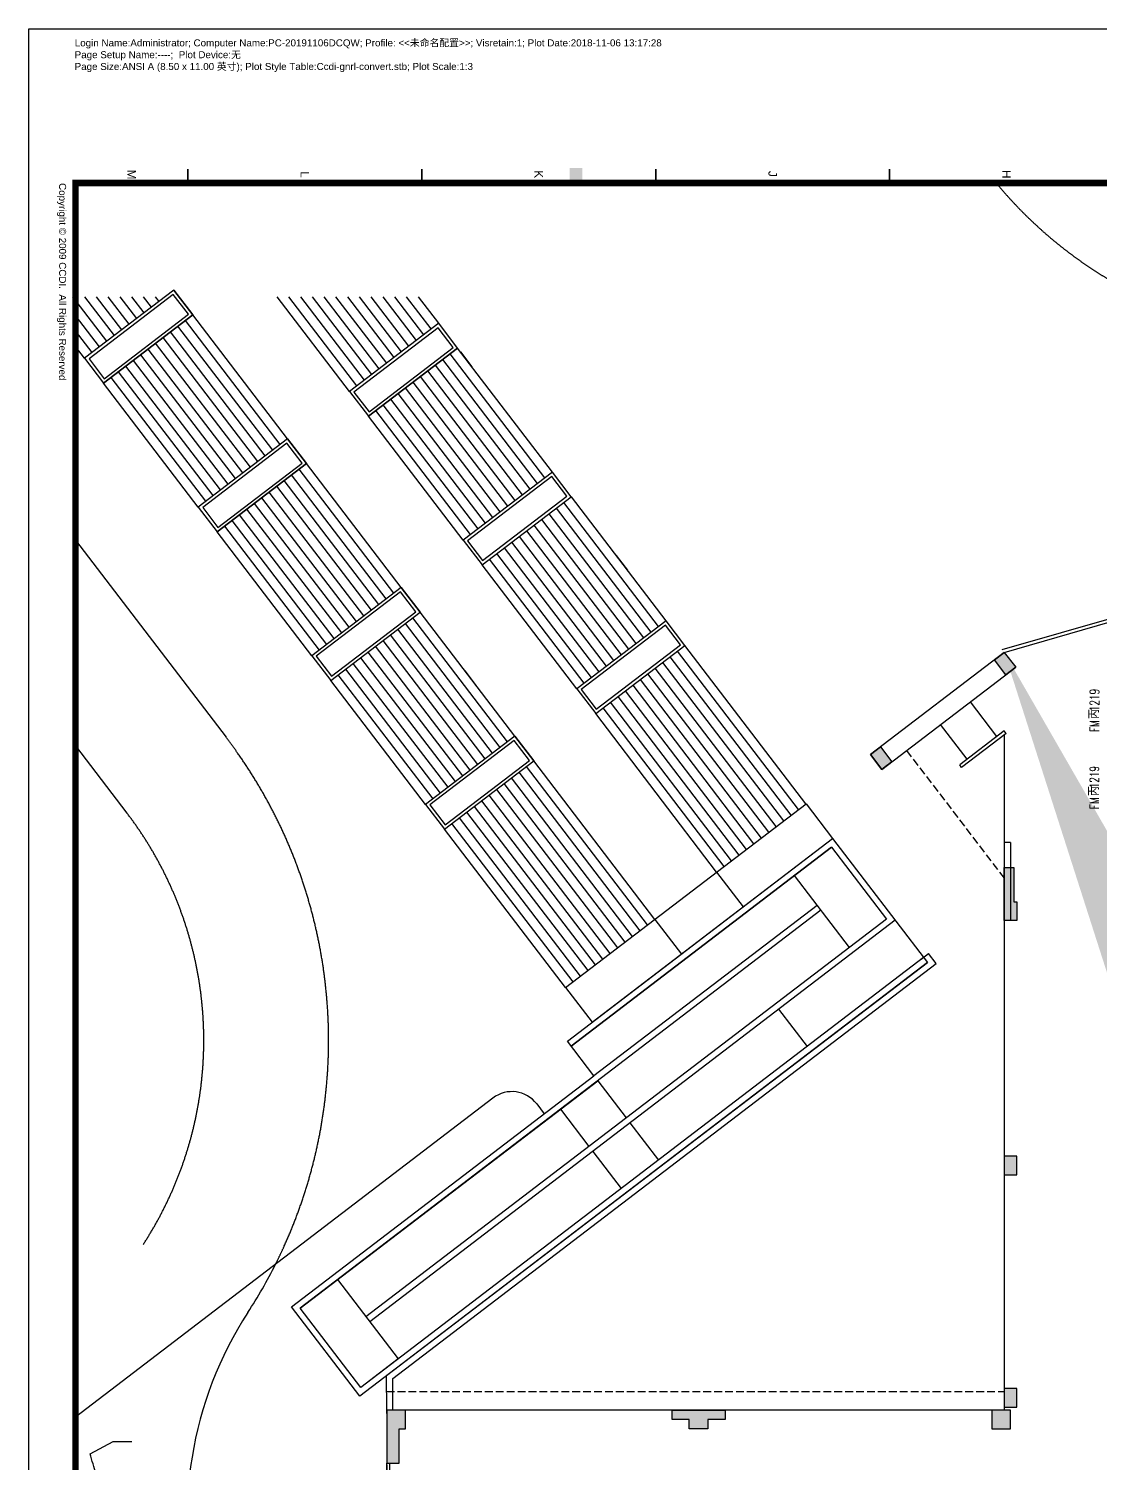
# Model space of a CAD drawing. Extents: x 129492 to 2683129, y 513162 to 1188265.
# Drawn here: x 143209 to 177562, y 593555 to 639551 of the extents above; entities that cross this region are included whole.
import ezdxf
from ezdxf.enums import TextEntityAlignment as Align

# ---------------------------------------------------------------- set-up
doc = ezdxf.new("R2010")
doc.units = 0
doc.header["$LTSCALE"] = 1000
doc.header["$MEASUREMENT"] = 0
doc.linetypes.add('ACAD_ISO04W100', pattern=[30.5, 24, -3, 0.5, -3])
doc.linetypes.add('DASH', pattern=[0.35, 0.25, -0.1])
for name, color, linetype in [('3#楼1F柱网$0$COLS', 6, 'Continuous'), ('3#楼1F柱网$0$COLS-HATH', 8, 'Continuous'), ('A-HRAL', 104, 'Continuous'), ('A-OVER', 23, 'Continuous'), ('A-STRS', 2, 'Continuous'), ('A-WALL', 4, 'Continuous'), ('DOOR_FIRE_TEXT', 7, 'Continuous'), ('G-0-XREF', 2, 'Continuous'), ('ROAD', 60, 'Continuous'), ('ROAD-CENT', 60, 'ACAD_ISO04W100'), ('园林', 11, 'Continuous'), ('图框CCDI_B0GA1+0.00$0$G-ANNO-TEXT', 33, 'Continuous'), ('图框CCDI_B0GA1+0.00$0$G-BORD', 3, 'Continuous')]:
    doc.layers.add(name, color=color, linetype=linetype)
doc.styles.add('_TCH_WINDOW', font='SIMPLEX', dxfattribs={"height": 3.5, "bigfont": 'GBCBIG'})
doc.styles.add('图框CCDI_B0GA1+0.00$0$CCDI_T_G01', font='arial.ttf')

# ---------------------------------------------------------------- blocks, each defined once
blk = doc.blocks.new('图框CCDI_B0GA1+0.00')
at = {"layer": 'Defpoints'}
blk.add_point((0, 0), dxfattribs=at)
at = {"layer": '图框CCDI_B0GA1+0.00$0$G-BORD'}
blk.add_lwpolyline([(0, 59400), (84100, 59400), (84100, 0), (0, 0)], close=True, dxfattribs=at)
at = {"layer": '图框CCDI_B0GA1+0.00$0$G-BORD', "const_width": 140}
blk.add_lwpolyline([(3300, 58400), (83100, 58400), (83100, 1000), (3300, 1000)], close=True, dxfattribs=at)
at = {"layer": '图框CCDI_B0GA1+0.00$0$G-BORD', "const_width": 35}
for points in [[(3300, 18400), (3000, 18400)], [(3300, 13400), (3000, 13400)], [(3300, 8400), (3000, 8400)], [(3300, 3400), (3000, 3400)]]:
    blk.add_lwpolyline(points, dxfattribs=at)
at = {"layer": '图框CCDI_B0GA1+0.00$0$G-ANNO-TEXT', "style": '图框CCDI_B0GA1+0.00$0$CCDI_T_G01'}
for s, p in [('H', (3111, 20900)), ('J', (3103, 15900)), ('K', (3109, 10900)), ('L', (3118, 5900)), ('M', (3118, 2200))]:
    blk.add_text(s, height=180, dxfattribs=at).set_placement(p, align=Align.MIDDLE_CENTER)
for s, p in [('Login Name:Administrator; Computer Name:PC-20191106DCQW; Profile: <<未命名配置>>; Visretain:1; Plot Date:2018-11-06 13:17:28', (378, 985)), ('Page Size:ANSI A (8.50 x 11.00 英寸); Plot Style Table:Ccdi-gnrl-convert.stb; Plot Scale:1:3', (883, 982)), ('Page Setup Name:----;  Plot Device:无', (631, 983))]:
    blk.add_text(s, height=150, rotation=90, dxfattribs=at).set_placement(p)
at = {"layer": '图框CCDI_B0GA1+0.00$0$G-ANNO-TEXT', "insert": (3300, 800), "char_height": 150, "width": 6667.42, "attachment_point": 1, "style": '图框CCDI_B0GA1+0.00$0$CCDI_T_G01'}
blk.add_mtext('{\\fArial|b0|i0|c0|p32;Copyright © 2009 CCDI.  All Rights Reserved}', dxfattribs=at)
blk = doc.blocks.new('A$C5E5D5757')
at = {"color": 8}
for p, q in [((-32.164, 81.531), (-34.62, 78.899)), ((-40.713, 81.165), (-43.169, 78.533)), ((-31.433, 80.849), (-33.889, 78.217)), ((-39.981, 80.483), (-42.438, 77.851)), ((-27.778, 77.437), (-30.234, 74.805)), ((-36.326, 77.071), (-38.782, 74.439)), ((-35.595, 76.389), (-38.051, 73.757)), ((-29.503, 74.123), (-27.046, 76.755)), ((-23.391, 73.343), (-25.847, 70.712)), ((-31.939, 72.977), (-34.396, 70.346)), ((-33.665, 69.663), (-31.208, 72.295)), ((-25.116, 70.029), (-22.66, 72.661)), ((-27.553, 68.884), (-30.009, 66.252)), ((-29.278, 65.57), (-26.822, 68.202))]:
    blk.add_line(p, q, dxfattribs=at)
at = {"color": 8, "ltscale": 5}
for p, q in [((-20.45, 65.666), (-19.426, 64.711)), ((-22.149, 63.841), (-21.125, 62.885))]:
    blk.add_line(p, q, dxfattribs=at)
at = {"color": 8}
for points in [[(-31.433, 80.849), (-32.164, 81.531), (-34.62, 78.899), (-33.889, 78.217)], [(-39.981, 80.483), (-40.713, 81.165), (-43.169, 78.533), (-42.438, 77.851)], [(-40.123, 80.478), (-40.708, 81.024), (-43.027, 78.538), (-42.443, 77.992)], [(-31.574, 80.844), (-32.159, 81.389), (-34.479, 78.904), (-33.894, 78.358)], [(-27.046, 76.755), (-27.778, 77.437), (-30.234, 74.805), (-29.503, 74.123)], [(-27.188, 76.75), (-27.773, 77.296), (-30.092, 74.81), (-29.508, 74.264)], [(-35.595, 76.389), (-36.326, 77.071), (-38.782, 74.439), (-38.051, 73.757)], [(-35.736, 76.384), (-36.321, 76.93), (-38.641, 74.444), (-38.056, 73.898)], [(-22.66, 72.661), (-23.391, 73.343), (-25.847, 70.712), (-25.116, 70.029)], [(-22.801, 72.656), (-23.386, 73.202), (-25.706, 70.716), (-25.121, 70.171)], [(-31.208, 72.295), (-31.939, 72.977), (-34.396, 70.346), (-33.665, 69.663)], [(-31.35, 72.29), (-31.935, 72.836), (-34.254, 70.35), (-33.67, 69.805)], [(-26.822, 68.202), (-27.553, 68.884), (-30.009, 66.252), (-29.278, 65.57)], [(-26.963, 68.197), (-27.548, 68.742), (-29.868, 66.257), (-29.283, 65.711)]]:
    blk.add_lwpolyline(points, close=True, dxfattribs=at)
for points in [[(-40.713, 81.165), (-39.981, 80.483)], [(-31.321, 80.744), (-30.883, 80.335)], [(-36.326, 77.071), (-35.595, 76.389)], [(-25.318, 75.142), (-24.88, 74.733)], [(-31.939, 72.977), (-31.208, 72.295)], [(-29.48, 70.683), (-29.042, 70.273)], [(-27.553, 68.884), (-26.822, 68.202)]]:
    blk.add_lwpolyline(points, dxfattribs=at)
at = {"layer": 'A-HRAL', "ltscale": 5}
for p, q in [((-20.856, 4.589), (-27.72, 45.214)), ((-21.024, 6.184), (-27.622, 45.23))]:
    blk.add_line(p, q, dxfattribs=at)
for points in [[(-28.003, 46.89), (-28.189, 47.988), (-13.305, 63.937)], [(-27.806, 46.923), (-27.975, 47.924), (-13.022, 63.947), (-13.315, 64.22)]]:
    blk.add_lwpolyline(points, dxfattribs=at)
at = {"layer": 'A-STRS', "ltscale": 5}
for p, q in [((-16.951, 67.066), (-24.115, 59.389)), ((-28.939, 47.478), (-31.279, 49.661))]:
    blk.add_line(p, q, dxfattribs=at)
at = {"layer": 'ROAD', "color": 8, "linetype": 'DASH', "ltscale": 5}
for p, q in [((-42.486, 72.731), (-36.674, 67.307)), ((-41.389, 66.235), (-39.403, 64.383))]:
    blk.add_line(p, q, dxfattribs=at)
at = {"layer": 'ROAD', "color": 8}
for p, q in [((-24.261, 59.526), (-16.96, 67.348)), ((-16.96, 67.348), (-13.305, 63.937)), ((-17.974, 65.969), (-15.854, 63.99)), ((-16.951, 65.014), (-31.279, 49.661)), ((-14.83, 65.087), (-29.158, 49.734)), ((-14.548, 65.097), (-29.012, 49.598)), ((-17.097, 65.15), (-23.237, 58.57)), ((-13.305, 63.937), (-28.929, 47.195)), ((-13.514, 64.006), (-13.315, 64.22)), ((-17.755, 61.661), (-16.658, 60.637)), ((-23.237, 58.57), (-24.261, 59.526)), ((-31.561, 49.651), (-23.237, 58.57)), ((-23.091, 58.434), (-21.994, 57.411)), ((-26.311, 57.329), (-37.803, 45.015)), ((-24.897, 57.378), (-24.605, 57.105)), ((-24.115, 57.337), (-23.018, 56.314)), ((-21.848, 57.274), (-20.752, 56.251)), ((-22.872, 56.177), (-21.775, 55.154)), ((-30.255, 50.758), (-27.916, 48.574)), ((-28.929, 47.195), (-31.561, 49.651)), ((-27.916, 48.574), (-28.939, 47.478))]:
    blk.add_line(p, q, dxfattribs=at)
for points in [[(-24.115, 59.389), (-16.951, 67.066), (-14.83, 65.087), (-29.158, 49.734)], [(-13.451, 64.073), (-28.939, 47.478), (-31.279, 49.661), (-23.091, 58.434)]]:
    blk.add_lwpolyline(points, dxfattribs=at)
at = {"layer": 'ROAD', "color": 8, "linetype": 'DASH', "ltscale": 5}
for radius, start in [(16, 342.948), (12, 336.5366)]:
    blk.add_arc((-47.591, 55.61), radius, start, 46.9777, dxfattribs=at)
at = {"layer": 'ROAD', "color": 8}
for centre, radius, start, end in [((-25.58, 56.647), 1, 46.9777, 136.9777), ((-47.591, 55.61), 16, 336.5366, 342.948), ((-21.906, 44.461), 12, 156.5366, 204.3155)]:
    blk.add_arc(centre, radius, start, end, dxfattribs=at)
at = {"layer": 'ROAD-CENT', "color": 8, "linetype": 'ACAD_ISO04W100', "ltscale": 0.25}
for points in [[(-15.289, 88.941, 0.179805), (-6.146, 85.544), (42.669, 85.544)], [(38.864, -0.431), (-7.363, -8.242, -0.40936), (-23.459, 3.001, 0.069498), (-37.148, 43.931, 0.059721)]]:
    blk.add_lwpolyline(points, format="xyb", dxfattribs=at)
blk.add_lwpolyline([(-37.148, 43.931), (-36.485, 44.438), (-35.893, 44.538)], dxfattribs=at)
at = {"layer": '园林', "color": 8}
for p, q in [((-24.605, 61.209), (-17.984, 68.303)), ((-17.984, 68.303), (-16.96, 67.348)), ((-23.582, 60.253), (-16.96, 67.348)), ((-24.605, 61.209), (-23.582, 60.253))]:
    blk.add_line(p, q, dxfattribs=at)
for points in [[(-33.392, 80.215), (-35.18, 81.884)], [(-33.188, 80.434), (-34.808, 81.946)], [(-32.983, 80.654), (-34.436, 82.009)], [(-32.778, 80.873), (-34.063, 82.072)], [(-32.573, 81.092), (-33.691, 82.135)], [(-32.369, 81.312), (-33.319, 82.198)], [(-32.164, 81.531), (-32.947, 82.261)], [(-34.62, 78.899), (-37.414, 81.506)], [(-34.416, 79.118), (-37.042, 81.569)], [(-34.211, 79.338), (-36.669, 81.632)], [(-34.006, 79.557), (-36.297, 81.695)], [(-33.802, 79.776), (-35.925, 81.758)], [(-33.597, 79.996), (-35.553, 81.821)], [(-42.145, 79.63), (-43.123, 80.542)], [(-42.145, 79.63), (-43.123, 80.542)], [(-41.941, 79.849), (-42.75, 80.605)], [(-41.736, 80.068), (-42.378, 80.667)], [(-41.531, 80.288), (-42.006, 80.73)], [(-41.327, 80.507), (-41.633, 80.793)], [(-41.122, 80.726), (-41.261, 80.856)], [(-27.982, 77.218), (-31.638, 80.629)], [(-27.778, 77.437), (-31.433, 80.849)], [(-42.555, 79.191), (-43.867, 80.416)], [(-42.35, 79.41), (-43.495, 80.479)], [(-36.735, 76.633), (-40.391, 80.044)], [(-36.531, 76.852), (-40.186, 80.263)], [(-36.326, 77.071), (-39.981, 80.483)], [(-28.392, 76.779), (-32.047, 80.191)], [(-28.187, 76.998), (-31.842, 80.41)], [(-42.759, 78.972), (-43.687, 79.837)], [(-37.145, 76.194), (-40.8, 79.605)], [(-36.94, 76.413), (-40.596, 79.825)], [(-28.801, 76.34), (-32.456, 79.752)], [(-28.596, 76.56), (-32.252, 79.971)], [(-42.964, 78.752), (-43.604, 79.35)], [(-37.554, 75.755), (-41.21, 79.167)], [(-37.349, 75.975), (-41.005, 79.386)], [(-29.21, 75.902), (-32.866, 79.313)], [(-29.006, 76.121), (-32.661, 79.533)], [(-43.169, 78.533), (-43.522, 78.863)], [(-37.964, 75.317), (-41.619, 78.728)], [(-37.759, 75.536), (-41.414, 78.947)], [(-37.759, 75.536), (-41.414, 78.947)], [(-29.824, 75.244), (-33.48, 78.655)], [(-29.62, 75.463), (-33.275, 78.875)], [(-29.415, 75.683), (-33.07, 79.094)], [(-38.373, 74.878), (-42.028, 78.289)], [(-38.168, 75.097), (-41.824, 78.509)], [(-30.234, 74.805), (-33.889, 78.217)], [(-30.029, 75.025), (-33.685, 78.436)], [(-38.782, 74.439), (-42.438, 77.851)], [(-38.578, 74.659), (-42.233, 78.07)], [(-31.939, 72.977), (-35.595, 76.389)], [(-23.596, 73.124), (-27.248, 76.539)], [(-23.391, 73.343), (-27.043, 76.758)], [(-32.349, 72.539), (-36.004, 75.95)], [(-32.144, 72.758), (-35.8, 76.17)], [(-24.005, 72.685), (-27.657, 76.1)], [(-23.8, 72.905), (-27.453, 76.32)], [(-32.758, 72.1), (-36.414, 75.512)], [(-32.554, 72.32), (-36.209, 75.731)], [(-24.619, 72.027), (-28.271, 75.442)], [(-24.414, 72.247), (-28.067, 75.662)], [(-24.21, 72.466), (-27.862, 75.881)], [(-33.168, 71.662), (-36.823, 75.073)], [(-32.963, 71.881), (-36.618, 75.292)], [(-25.029, 71.589), (-28.681, 75.004)], [(-24.824, 71.808), (-28.476, 75.223)], [(-33.577, 71.223), (-37.232, 74.634)], [(-33.372, 71.442), (-37.028, 74.854)], [(-33.372, 71.442), (-37.028, 74.854)], [(-25.441, 71.147), (-29.093, 74.562)], [(-25.233, 71.369), (-28.886, 74.784)], [(-33.986, 70.784), (-37.642, 74.196)], [(-33.782, 71.004), (-37.437, 74.415)], [(-25.85, 70.708), (-29.503, 74.123)], [(-25.646, 70.928), (-29.298, 74.342)], [(-34.396, 70.346), (-38.051, 73.757)], [(-34.191, 70.565), (-37.846, 73.976)], [(-27.553, 68.884), (-31.208, 72.295)], [(-18.397, 67.861), (-23.066, 72.226)], [(-18.193, 68.08), (-22.862, 72.445)], [(-17.991, 68.296), (-22.66, 72.661)], [(-27.959, 68.448), (-31.615, 71.86)], [(-27.755, 68.668), (-31.41, 72.079)], [(-18.807, 67.422), (-23.476, 71.787)], [(-18.602, 67.641), (-23.271, 72.006)], [(-28.369, 68.01), (-32.024, 71.421)], [(-28.164, 68.229), (-31.819, 71.641)], [(-19.216, 66.983), (-23.885, 71.349)], [(-19.011, 67.203), (-23.68, 71.568)], [(-28.778, 67.571), (-32.433, 70.983)], [(-28.573, 67.79), (-32.229, 71.202)], [(-19.625, 66.545), (-24.294, 70.91)], [(-19.421, 66.764), (-24.09, 71.129)], [(-29.187, 67.133), (-32.843, 70.544)], [(-28.983, 67.352), (-32.638, 70.763)], [(-20.038, 66.103), (-24.707, 70.468)], [(-19.83, 66.325), (-24.499, 70.691)], [(-29.6, 66.691), (-33.255, 70.102)], [(-29.392, 66.913), (-33.047, 70.325)], [(-20.447, 65.664), (-25.116, 70.029)], [(-20.243, 65.883), (-24.911, 70.249)], [(-30.009, 66.252), (-33.665, 69.663)], [(-29.805, 66.471), (-33.46, 69.883)], [(-22.149, 63.841), (-26.822, 68.202)], [(-22.555, 63.405), (-27.228, 67.766)], [(-22.351, 63.625), (-27.023, 67.986)], [(-22.965, 62.967), (-27.638, 67.328)], [(-22.76, 63.186), (-27.433, 67.547)], [(-23.374, 62.528), (-28.047, 66.889)], [(-23.169, 62.747), (-27.842, 67.108)], [(-23.783, 62.089), (-28.456, 66.45)], [(-23.579, 62.309), (-28.252, 66.67)], [(-24.4, 61.428), (-29.073, 65.789)], [(-24.196, 61.647), (-28.869, 66.008)], [(-23.988, 61.87), (-28.661, 66.231)], [(-24.605, 61.209), (-29.278, 65.57)]]:
    blk.add_lwpolyline(points, dxfattribs=at)
blk = doc.blocks.new('3#楼1F柱网')
at = {"layer": '3#楼1F柱网$0$COLS-HATH'}
h = blk.add_hatch(color=256, dxfattribs=at)
h.paths.add_polyline_path([(-28337882, 42522475), (-28337482, 42522475), (-28337482, 42521376), (-28337282, 42521376), (-28337282, 42520776), (-28337882, 42520776)])
h.paths.add_polyline_path([(-28337882, 42526776), (-28337482, 42526776), (-28337482, 42527876), (-28337282, 42527876), (-28337282, 42528476), (-28337482, 42528476), (-28337882, 42528476)])
h.paths.add_polyline_path([(-28337882, 42562076), (-28337482, 42562076), (-28337482, 42563176), (-28337282, 42563176), (-28337282, 42563776), (-28337882, 42563776)])
h.paths.add_polyline_path([(-28337882, 42557775), (-28337482, 42557775), (-28337482, 42556676), (-28337282, 42556676), (-28337282, 42556076), (-28337482, 42556076), (-28337882, 42556076)])
h.paths.add_polyline_path([(-28327732, 42556726), (-28327732, 42557776), (-28328032, 42557776), (-28328032, 42556726), (-28328207, 42556726), (-28328207, 42556076), (-28327557, 42556076), (-28327557, 42556726)])
h.paths.add_polyline_path([(-28327732, 42527826), (-28327732, 42526776), (-28328032, 42526776), (-28328032, 42527826), (-28328207, 42527826), (-28328207, 42528476), (-28327557, 42528476), (-28327557, 42527826)])
h.paths.add_polyline_path([(-28294907, 42579476), (-28294157, 42579476), (-28294157, 42580226), (-28294907, 42580226)], flags=16)
h.paths.add_polyline_path([(-28275082, 42523476), (-28274682, 42523476), (-28274682, 42523876), (-28275082, 42523876)], flags=17)
h.paths.add_polyline_path([(-28325382, 42534626), (-28325382, 42536226), (-28325082, 42536226), (-28325082, 42535226), (-28324782, 42535226), (-28324782, 42534926), (-28323682, 42534926), (-28323682, 42534626)], flags=17)
h.paths.add_polyline_path([(-28318082, 42533926), (-28317682, 42533926), (-28317682, 42534526), (-28318082, 42534526)], flags=17)
h.paths.add_polyline_path([(-28314682, 42533926), (-28314282, 42533926), (-28314282, 42534526), (-28314682, 42534526)], flags=17)
h.paths.add_polyline_path([(-28314682, 42534626), (-28314282, 42534626), (-28314282, 42535226), (-28314682, 42535226)], flags=17)
h.paths.add_polyline_path([(-28318482, 42534626), (-28317882, 42534626), (-28317882, 42535226), (-28318482, 42535226)], flags=17)
h.paths.add_polyline_path([(-28328732, 42520776), (-28327032, 42520776), (-28327032, 42521076), (-28327582, 42521076), (-28327582, 42521376), (-28327782, 42521376), (-28327982, 42521376), (-28327982, 42521376), (-28328182, 42521376), (-28328182, 42521076), (-28328732, 42521076)])
h.paths.add_polyline_path([(-28314682, 42524976), (-28314282, 42524976), (-28314282, 42525576), (-28314682, 42525576)], flags=17)
h.paths.add_polyline_path([(-28285532, 42513676), (-28283832, 42513676), (-28283832, 42513976), (-28284382, 42513976), (-28284382, 42514276), (-28284532, 42514276), (-28284532, 42515376), (-28284832, 42515376), (-28284832, 42514276), (-28284982, 42514276), (-28284982, 42513976), (-28285532, 42513976)], flags=17)
h.paths.add_polyline_path([(-28305332, 42513676), (-28303632, 42513676), (-28303632, 42513976), (-28304182, 42513976), (-28304182, 42514276), (-28304332, 42514276), (-28304332, 42515376), (-28304632, 42515376), (-28304632, 42514276), (-28304782, 42514276), (-28304782, 42513976), (-28305332, 42513976)], flags=17)
h.paths.add_polyline_path([(-28309782, 42528656), (-28309782, 42525576), (-28310182, 42525576), (-28310182, 42524976), (-28309582, 42524976), (-28309582, 42529256), (-28310182, 42529256), (-28310182, 42528656)], flags=17)
h.paths.add_polyline_path([(-28281262, 42528576), (-28281262, 42528576), (-28281262, 42528576), (-28281262, 42527976), (-28280662, 42527976), (-28280662, 42528376), (-28277182, 42528376), (-28277182, 42527976), (-28276582, 42527976), (-28276582, 42528576)], flags=17)
h.paths.add_polyline_path([(-28314682, 42528656), (-28314282, 42528656), (-28314282, 42529256), (-28314682, 42529256)], flags=17)
h.paths.add_polyline_path([(-28318482, 42527876), (-28317882, 42527876), (-28317882, 42528476), (-28318482, 42528476)], flags=17)
h.paths.add_polyline_path([(-28274682, 42521376), (-28275282, 42521376), (-28275282, 42520776), (-28274982, 42520776), (-28274982, 42519676), (-28274682, 42519676), (-28274682, 42520776)], flags=17)
h.paths.add_polyline_path([(-28318082, 42513676), (-28318082, 42515676), (-28317782, 42515676), (-28317782, 42513676)])
h.paths.add_polyline_path([(-28304782, 42521376), (-28304182, 42521376), (-28304182, 42520776), (-28304332, 42520776), (-28304332, 42519676), (-28304632, 42519676), (-28304632, 42520776), (-28304782, 42520776)], flags=17)
h.paths.add_polyline_path([(-28284982, 42521376), (-28284382, 42521376), (-28284382, 42520776), (-28284532, 42520776), (-28284532, 42519676), (-28284832, 42519676), (-28284832, 42520776), (-28284982, 42520776)], flags=17)
h.paths.add_polyline_path([(-28294932, 42520676), (-28294232, 42520676), (-28294232, 42521376), (-28294932, 42521376)], flags=17)
h.paths.add_polyline_path([(-28314482, 42520776), (-28313882, 42520776), (-28313882, 42521376), (-28314482, 42521376)], flags=17)
h.paths.add_polyline_path([(-28318482, 42520776), (-28317882, 42520776), (-28317882, 42521376), (-28318482, 42521376)], flags=17)
h.paths.add_polyline_path([(-28294882, 42513676), (-28294282, 42513676), (-28294282, 42514276), (-28294882, 42514276)], flags=17)
h.paths.add_polyline_path([(-28314482, 42513676), (-28313882, 42513676), (-28313882, 42514276), (-28314482, 42514276)])
h.paths.add_polyline_path([(-28275082, 42556376), (-28274682, 42556376), (-28274682, 42556776), (-28275082, 42556776)], flags=17)
h.paths.add_polyline_path([(-28277982, 42586376), (-28277982, 42588076), (-28278382, 42588076), (-28278382, 42587676), (-28278182, 42587676), (-28278182, 42586776), (-28278382, 42586776), (-28278382, 42586376)], flags=17)
h.paths.add_polyline_path([(-28314682, 42543026), (-28314282, 42543026), (-28314282, 42543626), (-28314682, 42543626)], flags=17)
h.paths.add_polyline_path([(-28318582, 42542976), (-28317882, 42542976), (-28317882, 42543676), (-28318582, 42543676)], flags=17)
h.paths.add_polyline_path([(-28325382, 42543026), (-28324782, 42543026), (-28324782, 42543626), (-28325382, 42543626)], flags=17)
h.paths.add_polyline_path([(-28328732, 42563776), (-28327032, 42563776), (-28327032, 42563476), (-28327582, 42563476), (-28327582, 42563176), (-28327732, 42563176), (-28328032, 42563176), (-28328032, 42563176), (-28328182, 42563176), (-28328182, 42563476), (-28328732, 42563476)])
h.paths.add_polyline_path([(-28325382, 42549926), (-28325382, 42548326), (-28325082, 42548326), (-28325082, 42549326), (-28324782, 42549326), (-28324782, 42549626), (-28323682, 42549626), (-28323682, 42549926)], flags=17)
h.paths.add_polyline_path([(-28285532, 42546576), (-28283832, 42546576), (-28283832, 42546876), (-28284382, 42546876), (-28284382, 42547176), (-28284532, 42547176), (-28284532, 42548276), (-28284832, 42548276), (-28284832, 42547176), (-28284982, 42547176), (-28284982, 42546876), (-28285532, 42546876)], flags=17)
h.paths.add_polyline_path([(-28309782, 42561476), (-28309782, 42558796), (-28310182, 42558796), (-28310182, 42558196), (-28309582, 42558196), (-28309582, 42562076), (-28310182, 42562076), (-28310182, 42561476)], flags=17)
h.paths.add_polyline_path([(-28281262, 42561476), (-28281262, 42561476), (-28281262, 42561476), (-28281262, 42560876), (-28280662, 42560876), (-28280662, 42561276), (-28277182, 42561276), (-28277182, 42560876), (-28276582, 42560876), (-28276582, 42561476)], flags=17)
h.paths.add_polyline_path([(-28318082, 42563876), (-28317682, 42563876), (-28317682, 42564476), (-28318082, 42564476)], flags=17)
h.paths.add_polyline_path([(-28314682, 42563876), (-28314282, 42563876), (-28314282, 42564476), (-28314682, 42564476)], flags=17)
h.paths.add_polyline_path([(-28322370, 42584799), (-28322052, 42585042), (-28321688, 42584565), (-28322005, 42584322)], flags=17)
h.paths.add_polyline_path([(-28274682, 42554276), (-28275282, 42554276), (-28275282, 42553676), (-28274982, 42553676), (-28274982, 42552576), (-28274682, 42552576), (-28274682, 42553676)], flags=17)
h.paths.add_polyline_path([(-28304782, 42554276), (-28304182, 42554276), (-28304182, 42553676), (-28304332, 42553676), (-28304332, 42552576), (-28304632, 42552576), (-28304632, 42553676), (-28304782, 42553676)], flags=17)
h.paths.add_polyline_path([(-28284982, 42554276), (-28284382, 42554276), (-28284382, 42553676), (-28284532, 42553676), (-28284532, 42552576), (-28284832, 42552576), (-28284832, 42553676), (-28284982, 42553676)], flags=17)
h.paths.add_polyline_path([(-28294932, 42553576), (-28294232, 42553576), (-28294232, 42554276), (-28294932, 42554276)], flags=17)
h.paths.add_polyline_path([(-28314482, 42553676), (-28313882, 42553676), (-28313882, 42554276), (-28314482, 42554276)], flags=17)
h.paths.add_polyline_path([(-28318482, 42556076), (-28317882, 42556076), (-28317882, 42556676), (-28318482, 42556676)], flags=17)
h.paths.add_polyline_path([(-28318482, 42549326), (-28317882, 42549326), (-28317882, 42549926), (-28318482, 42549926)], flags=17)
h.paths.add_polyline_path([(-28274682, 42546576), (-28275282, 42546576), (-28275282, 42547176), (-28274982, 42547176), (-28274982, 42548276), (-28274682, 42548276), (-28274682, 42547176)], flags=17)
h.paths.add_polyline_path([(-28305332, 42546576), (-28303632, 42546576), (-28303632, 42546876), (-28304182, 42546876), (-28304182, 42547176), (-28304332, 42547176), (-28304332, 42548276), (-28304632, 42548276), (-28304632, 42547176), (-28304782, 42547176), (-28304782, 42546876), (-28305332, 42546876)], flags=16)
h.paths.add_polyline_path([(-28294882, 42546576), (-28294282, 42546576), (-28294282, 42547176), (-28294882, 42547176)], flags=17)
h.paths.add_polyline_path([(-28314482, 42546576), (-28313882, 42546576), (-28313882, 42547176), (-28314482, 42547176)], flags=17)
h.paths.add_polyline_path([(-28314682, 42571326), (-28314282, 42571326), (-28314282, 42571926), (-28314682, 42571926)], flags=17)
h.paths.add_polyline_path([(-28314682, 42561476), (-28314282, 42561476), (-28314282, 42562076), (-28314682, 42562076)], flags=17)
h.paths.add_polyline_path([(-28304782, 42579476), (-28304182, 42579476), (-28304182, 42580076), (-28304332, 42580076), (-28304332, 42581176), (-28304632, 42581176), (-28304632, 42580076), (-28304782, 42580076)], flags=17)
h.paths.add_polyline_path([(-28284382, 42579776), (-28284382, 42580076), (-28284532, 42580076), (-28284532, 42581176), (-28284832, 42581176), (-28284832, 42580076), (-28284982, 42580076), (-28284982, 42579476), (-28283982, 42579476), (-28283982, 42579776)], flags=17)
h.paths.add_polyline_path([(-28314482, 42579476), (-28313882, 42579476), (-28313882, 42580076), (-28314482, 42580076)], flags=17)
h.paths.add_polyline_path([(-28318082, 42571326), (-28317682, 42571326), (-28317682, 42571926), (-28318082, 42571926)], flags=17)
h.paths.add_polyline_path([(-28318482, 42563176), (-28317882, 42563176), (-28317882, 42563776), (-28318482, 42563776)], flags=17)
h.paths.add_polyline_path([(-28304782, 42588076), (-28304182, 42588076), (-28304182, 42587476), (-28304332, 42587476), (-28304332, 42586376), (-28304632, 42586376), (-28304632, 42587476), (-28304782, 42587476)], flags=17)
h.paths.add_polyline_path([(-28284982, 42588076), (-28284382, 42588076), (-28284382, 42587476), (-28284532, 42587476), (-28284532, 42586376), (-28284832, 42586376), (-28284832, 42587476), (-28284982, 42587476)], flags=17)
h.paths.add_polyline_path([(-28294882, 42587476), (-28294282, 42587476), (-28294282, 42588076), (-28294882, 42588076)], flags=17)
h.paths.add_polyline_path([(-28274882, 42579976), (-28274882, 42581176), (-28274682, 42581176), (-28274682, 42579476), (-28275182, 42579476), (-28275182, 42579976)], flags=17)
h.paths.add_polyline_path([(-28314482, 42588076), (-28313282, 42588076), (-28313282, 42587776), (-28313882, 42587776), (-28313882, 42587476), (-28314182, 42587476), (-28314182, 42586826), (-28314482, 42586826)], flags=17)
edge = h.paths.add_edge_path(flags=17)
edge.add_line((-28318082, 42579476), (-28318082, 42581176))
edge.add_line((-28318082, 42581176), (-28317782, 42581176))
edge.add_line((-28317782, 42581176), (-28317782, 42580076))
edge.add_line((-28317782, 42580076), (-28317682, 42580076))
edge.add_line((-28317682, 42580076), (-28317682, 42579476))
edge.add_line((-28317682, 42579476), (-28318082, 42579476))
edge.add_line((-28318082, 42579476), (-28318082, 42581176))
edge = h.paths.add_edge_path(flags=17)
edge.add_line((-28280862, 42523576), (-28281262, 42523576))
edge.add_line((-28281262, 42523576), (-28281262, 42523876))
edge.add_line((-28281262, 42523876), (-28280862, 42523876))
edge.add_line((-28280862, 42523876), (-28276982, 42523876))
edge.add_line((-28276982, 42523876), (-28276982, 42523876))
edge.add_line((-28276982, 42523876), (-28276582, 42523876))
edge.add_line((-28276582, 42523876), (-28276582, 42523576))
edge.add_line((-28276582, 42523576), (-28281262, 42523576))
edge = h.paths.add_edge_path(flags=17)
edge.add_line((-28280862, 42556476), (-28281262, 42556476))
edge.add_line((-28281262, 42556476), (-28281262, 42556776))
edge.add_line((-28281262, 42556776), (-28280862, 42556776))
edge.add_line((-28280862, 42556776), (-28276982, 42556776))
edge.add_line((-28276982, 42556776), (-28276982, 42556776))
edge.add_line((-28276982, 42556776), (-28276582, 42556776))
edge.add_line((-28276582, 42556776), (-28276582, 42556476))
edge.add_line((-28276582, 42556476), (-28281262, 42556476))
edge = h.paths.add_edge_path(flags=17)
edge.add_line((-28279682, 42579476), (-28277982, 42579476))
edge.add_line((-28277982, 42579476), (-28277982, 42579976))
edge.add_line((-28277982, 42579976), (-28278482, 42579976))
edge.add_line((-28278482, 42579976), (-28278482, 42579776))
edge.add_line((-28278482, 42579776), (-28279682, 42579776))
edge.add_line((-28279682, 42579776), (-28279682, 42579476))
edge.add_line((-28279682, 42579476), (-28277982, 42579476))
edge = h.paths.add_edge_path(flags=17)
edge.add_line((-28274682, 42587176), (-28274682, 42585476))
edge.add_line((-28274682, 42585476), (-28274882, 42585476))
edge.add_line((-28274882, 42585476), (-28274882, 42586776))
edge.add_line((-28274882, 42586776), (-28275082, 42586776))
edge.add_line((-28275082, 42586776), (-28275082, 42587176))
edge.add_line((-28275082, 42587176), (-28274682, 42587176))
edge.add_line((-28274682, 42587176), (-28274682, 42586776))
h.paths.add_polyline_path([(-28274682, 42587176), (-28274682, 42585476), (-28274882, 42585476), (-28274882, 42586776), (-28275082, 42586776), (-28275082, 42587176)], flags=16)
edge = h.paths.add_edge_path()
edge.add_line((-28324782, 42534626), (-28324782, 42534626))
edge.add_line((-28324782, 42534626), (-28325382, 42534626))
edge.add_line((-28325382, 42534626), (-28325382, 42535226))
edge.add_line((-28274782, 42513676), (-28275682, 42513676))
edge.add_line((-28275682, 42513676), (-28275682, 42513976))
edge.add_line((-28275682, 42513976), (-28275282, 42513976))
edge.add_line((-28275282, 42513976), (-28275282, 42514276))
edge.add_line((-28275282, 42514276), (-28274982, 42514276))
edge.add_line((-28274982, 42514276), (-28274982, 42515376))
edge.add_line((-28274982, 42515376), (-28274682, 42515376))
edge.add_line((-28274682, 42515376), (-28274682, 42514276))
edge.add_line((-28274682, 42514276), (-28274682, 42513676))
edge.add_line((-28274682, 42513676), (-28275282, 42513676))
edge.add_line((-28318082, 42588076), (-28317718, 42587599))
edge.add_line((-28317718, 42587599), (-28318036, 42587356))
edge.add_line((-28318036, 42587356), (-28318400, 42587833))
edge.add_line((-28318400, 42587833), (-28318082, 42588076))
edge.add_line((-28304782, 42546576), (-28304182, 42546576))
edge.add_line((-28284982, 42579476), (-28284382, 42579476))
for points in [[(-28318082, 42588076), (-28317718, 42587599), (-28318036, 42587356), (-28318400, 42587833)], [(-28318082, 42588076), (-28318400, 42587833), (-28318036, 42587356), (-28317718, 42587599)], [(-28318082, 42579476), (-28317682, 42579476), (-28317682, 42580076), (-28317782, 42580076), (-28317782, 42581176), (-28318082, 42581176)]]:
    blk.add_hatch(color=256, dxfattribs=at).paths.add_polyline_path(points)
at = {"layer": '3#楼1F柱网$0$COLS'}
for points in [[(-28318082, 42588076), (-28317718, 42587599), (-28318036, 42587356), (-28318400, 42587833), (-28318082, 42588076)], [(-28322370, 42584799), (-28322052, 42585042), (-28321688, 42584565), (-28322005, 42584322), (-28322370, 42584799)], [(-28318082, 42579476), (-28318082, 42581176), (-28317782, 42581176), (-28317782, 42580076), (-28317682, 42580076), (-28317682, 42579476), (-28318082, 42579476), (-28318082, 42581176)], [(-28337882, 42562076), (-28337882, 42562076), (-28337482, 42562076), (-28337482, 42563176), (-28337282, 42563176), (-28337282, 42563776), (-28337882, 42563776), (-28337882, 42562076)], [(-28328732, 42563776), (-28327032, 42563776), (-28327032, 42563476), (-28327582, 42563476), (-28327582, 42563176), (-28327732, 42563176), (-28327732, 42563176), (-28328032, 42563176), (-28328032, 42563176), (-28328182, 42563176), (-28328182, 42563476), (-28328732, 42563476), (-28328732, 42563776)]]:
    blk.add_lwpolyline(points, dxfattribs=at)
for points in [[(-28318082, 42571326), (-28317682, 42571326), (-28317682, 42571926), (-28318082, 42571926)], [(-28318082, 42563876), (-28317682, 42563876), (-28317682, 42564476), (-28318082, 42564476)], [(-28318482, 42563176), (-28317882, 42563176), (-28317882, 42563776), (-28318482, 42563776)]]:
    blk.add_lwpolyline(points, close=True, dxfattribs=at)
blk = doc.blocks.new('fewwwww')
at = {"layer": 'G-0-XREF', "ltscale": 5}
h = blk.add_hatch(color=8, dxfattribs=at)
h.dxf.hatch_style = 1
h.paths.add_polyline_path([(11047, 111183), (11047, 110797), (11452, 110797), (11452, 111183)])
h.paths.add_polyline_path([(36781, -5202), (36874, -5186), (37275, -5119), (36963, -3274), (36469, -3357), (36469, -3357)])

msp = doc.modelspace()

# ---------------------------------------------------------------- linework, layer by layer
at = {"ltscale": 5}
msp.add_line((174419, 619642), (178219, 620733), dxfattribs=at)
msp.add_lwpolyline([(174485, 619555), (178285, 620647)], dxfattribs=at)
at = {"layer": 'A-OVER'}
for p, q in [((174246, 616856), (173396, 617968)), ((173293, 616127), (172443, 617240)), ((174485, 617038), (173054, 615945)), ((174545, 616959), (173115, 615866)), ((174545, 616959), (174485, 617038)), ((173115, 615866), (173054, 615945))]:
    msp.add_line(p, q, dxfattribs=at)
at = {"layer": 'A-OVER', "linetype": 'DASH'}
msp.add_line((171352, 616406), (174481, 612312), dxfattribs=at)
for points in [[(154685, 595155), (154685, 595855), (174485, 595855)], [(174485, 595255), (154685, 595255), (154685, 585155), (174485, 585155), (174485, 581405)]]:
    msp.add_lwpolyline(points, dxfattribs=at)
at = {"layer": 'A-WALL'}
for p, q in [((174485, 613455), (174485, 610955)), ((174685, 613455), (174485, 613455)), ((174685, 613455), (174685, 610955)), ((174685, 610955), (174485, 610955))]:
    msp.add_line(p, q, dxfattribs=at)
msp.add_lwpolyline([(174485, 619555), (170197, 616279), (170561, 615802), (174849, 619079)], dxfattribs=at)
at = {"layer": 'Defpoints', "ltscale": 5}
for p, q in [((174069, 616594), (174069, 616594)), ((170720, 615923), (170561, 615802))]:
    msp.add_line(p, q, dxfattribs=at)
at = {"layer": 'G-0-XREF', "ltscale": 5}
for points in [[(174485, 616912), (174485, 595255)], [(174085, 595255), (154685, 595255)]]:
    msp.add_lwpolyline(points, dxfattribs=at)

# ---------------------------------------------------------------- block references
for name, p, xscale, yscale, zscale, rotation in [('A$C5E5D5757', (174485, 544355), 999.9999999999999, 999.9999999999999, 999.9999999999999, 350.409659570022), ('图框CCDI_B0GA1+0.00', (143209, 639551), 1.5, 1.5, 1.5, 270)]:
    msp.add_blockref(name, p, dxfattribs=dict(at, xscale=xscale, yscale=yscale, zscale=zscale, rotation=rotation))
at = {"layer": 'G-0-XREF'}
msp.add_blockref('fewwwww', (149509, 523901), dxfattribs=at)
at = {"layer": 'G-0-XREF', "ltscale": 5}
msp.add_blockref('3#楼1F柱网', (28492567, -41968520), dxfattribs=at)

# ---------------------------------------------------------------- texts
at = {"layer": 'DOOR_FIRE_TEXT', "style": '_TCH_WINDOW', "width": 0.705882}
for s, p in [('1219', (177525, 617665)), ('FM', (177525, 616999)), ('1219', (177519, 615194)), ('FM', (177519, 614528))]:
    msp.add_text(s, height=297.5, rotation=90, dxfattribs=at).set_placement(p)
at = {"layer": 'DOOR_FIRE_TEXT', "style": '_TCH_WINDOW'}
for p in [(177525, 617419), (177519, 614948)]:
    msp.add_text('丙', height=338, rotation=90, dxfattribs=at).set_placement(p)

doc.saveas('drawing.dxf')
